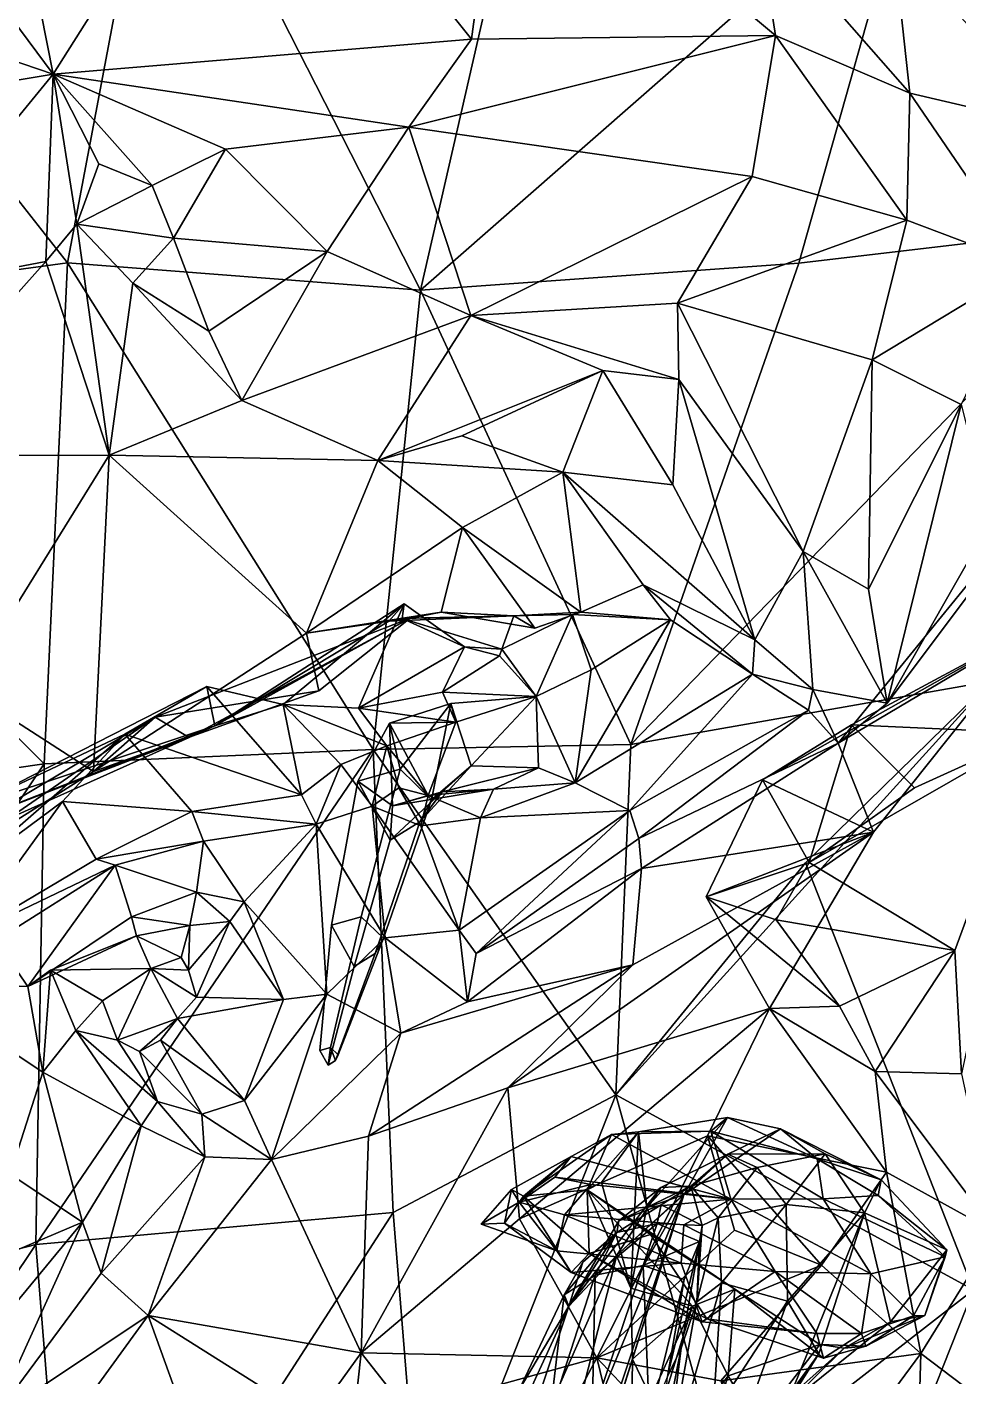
# Model space of a CAD drawing. Header units: metres. Extents: x -8 to 93, y -165 to 99.
# Drawn here: x 31.1 to 72.2, y -49.3 to 10.2 of the extents above; entities that cross this region are included whole.
import ezdxf

# ---------------------------------------------------------------- set-up
doc = ezdxf.new("R2010")
doc.units = ezdxf.units.M

msp = doc.modelspace()

# ---------------------------------------------------------------- linework, layer by layer
at = {"layer": 'jaw_half'}
for points in [[(62.012, -37.917, 261.7), (58.465, -41.883, 256.514), (58.097, -38.547, 262.556)], [(62.012, -37.917, 261.7), (58.097, -38.547, 262.556), (61.284, -38.522, 271.074)], [(62.012, -37.917, 261.7), (60.097, -41.325, 250.628), (58.465, -41.883, 256.514)], [(64.354, -38.413, 261.539), (60.097, -41.325, 250.628), (62.012, -37.917, 261.7)], [(65.978, -39.733, 271.444), (62.012, -37.917, 261.7), (61.284, -38.522, 271.074)], [(65.978, -39.733, 271.444), (64.354, -38.413, 261.539), (62.012, -37.917, 261.7)], [(56.899, -38.665, 267.215), (53.023, -41.39, 269.516), (55.121, -39.628, 271.021)], [(55.831, -41.108, 264.849), (53.023, -41.39, 269.516), (56.899, -38.665, 267.215)], [(62.161, -41.511, 274.905), (56.899, -38.665, 267.215), (55.121, -39.628, 271.021)], [(58.097, -38.547, 262.556), (55.831, -41.108, 264.849), (56.899, -38.665, 267.215)], [(58.097, -38.547, 262.556), (56.466, -40.783, 262.694), (55.831, -41.108, 264.849)], [(57.757, -45.445, 255.318), (56.466, -40.783, 262.694), (58.097, -38.547, 262.556)], [(61.284, -38.522, 271.074), (58.097, -38.547, 262.556), (56.899, -38.665, 267.215)], [(62.161, -41.511, 274.905), (61.284, -38.522, 271.074), (56.899, -38.665, 267.215)], [(57.757, -45.445, 255.318), (58.097, -38.547, 262.556), (58.465, -41.883, 256.514)], [(64.354, -38.413, 261.539), (62.034, -39.539, 250.189), (60.097, -41.325, 250.628)], [(66.238, -41.507, 274.395), (65.978, -39.733, 271.444), (61.284, -38.522, 271.074)], [(66.238, -41.507, 274.395), (61.284, -38.522, 271.074), (62.161, -41.511, 274.905)], [(66.332, -39.515, 261.699), (62.034, -39.539, 250.189), (64.354, -38.413, 261.539)], [(68.795, -40.67, 271.612), (66.332, -39.515, 261.699), (64.354, -38.413, 261.539)], [(68.795, -40.67, 271.612), (64.354, -38.413, 261.539), (65.978, -39.733, 271.444)], [(55.121, -39.628, 271.021), (52.495, -41.096, 272.736), (52.832, -41.647, 274.208)], [(55.121, -39.628, 271.021), (53.023, -41.39, 269.516), (52.495, -41.096, 272.736)], [(55.121, -39.628, 271.021), (52.832, -41.647, 274.208), (54.403, -40.547, 273.367)], [(62.161, -41.511, 274.905), (55.121, -39.628, 271.021), (54.403, -40.547, 273.367)], [(59.077, -41.005, 234.68), (57.14, -43.986, 235.052), (62.034, -39.539, 250.189)], [(62.034, -39.539, 250.189), (57.14, -43.986, 235.052), (60.097, -41.325, 250.628)], [(62.034, -39.539, 250.189), (60.401, -40.948, 234.715), (59.077, -41.005, 234.68)], [(63.328, -40.122, 250.035), (60.401, -40.948, 234.715), (62.034, -39.539, 250.189)], [(66.332, -39.515, 261.699), (63.328, -40.122, 250.035), (62.034, -39.539, 250.189)], [(64.605, -41.755, 249.933), (63.328, -40.122, 250.035), (66.332, -39.515, 261.699)], [(64.605, -41.755, 249.933), (66.332, -39.515, 261.699), (68.064, -42.117, 260.686)], [(68.795, -40.67, 271.612), (65.978, -39.733, 271.444), (68.669, -41.355, 273.243)], [(68.669, -41.355, 273.243), (65.978, -39.733, 271.444), (66.238, -41.507, 274.395)], [(68.064, -42.117, 260.686), (66.332, -39.515, 261.699), (68.795, -40.67, 271.612)], [(61.604, -42.346, 234.136), (60.401, -40.948, 234.715), (63.328, -40.122, 250.035)], [(61.604, -42.346, 234.136), (63.328, -40.122, 250.035), (64.605, -41.755, 249.933)], [(55.986, -40.875, 274.282), (54.403, -40.547, 273.367), (52.832, -41.647, 274.208)], [(55.986, -40.875, 274.282), (52.832, -41.647, 274.208), (54.824, -42.212, 275.165)], [(62.161, -41.511, 274.905), (54.403, -40.547, 273.367), (55.986, -40.875, 274.282)], [(55.986, -40.875, 274.282), (54.824, -42.212, 275.165), (62.161, -41.511, 274.905)], [(57.225, -42.473, 218.802), (55.016, -46.232, 219.905), (59.077, -41.005, 234.68)], [(55.016, -46.232, 219.905), (57.14, -43.986, 235.052), (59.077, -41.005, 234.68)], [(57.757, -45.445, 255.318), (55.831, -41.108, 264.849), (56.466, -40.783, 262.694)], [(60.401, -40.948, 234.715), (59.085, -41.763, 218.219), (57.225, -42.473, 218.802)], [(60.401, -40.948, 234.715), (57.225, -42.473, 218.802), (59.077, -41.005, 234.68)], [(60.903, -42.677, 217.791), (59.085, -41.763, 218.219), (60.401, -40.948, 234.715)], [(60.903, -42.677, 217.791), (60.401, -40.948, 234.715), (61.604, -42.346, 234.136)], [(68.064, -42.117, 260.686), (68.795, -40.67, 271.612), (71.693, -43.747, 272.221)], [(71.693, -43.747, 272.221), (68.795, -40.67, 271.612), (68.669, -41.355, 273.243)], [(52.832, -41.647, 274.208), (52.495, -41.096, 272.736), (51.145, -42.622, 273.937)], [(52.174, -42.577, 271.617), (51.145, -42.622, 273.937), (52.495, -41.096, 272.736)], [(52.832, -41.647, 274.208), (51.145, -42.622, 273.937), (54.492, -43.793, 275.519)], [(53.023, -41.39, 269.516), (52.174, -42.577, 271.617), (52.495, -41.096, 272.736)], [(55.119, -44.749, 273.537), (52.174, -42.577, 271.617), (53.023, -41.39, 269.516)], [(52.832, -41.647, 274.208), (54.492, -43.793, 275.519), (54.824, -42.212, 275.165)], [(55.912, -43.919, 271.628), (53.023, -41.39, 269.516), (55.831, -41.108, 264.849)], [(55.912, -43.919, 271.628), (55.119, -44.749, 273.537), (53.023, -41.39, 269.516)], [(54.193, -55.643, 234.693), (60.097, -41.325, 250.628), (57.14, -43.986, 235.052)], [(54.193, -55.643, 234.693), (56.88, -51.013, 243.886), (60.097, -41.325, 250.628)], [(62.161, -41.511, 274.905), (54.824, -42.212, 275.165), (60.091, -42.651, 275.917)], [(58.628, -43.073, 267.862), (55.912, -43.919, 271.628), (55.831, -41.108, 264.849)], [(62.349, -45.493, 267.843), (58.628, -43.073, 267.862), (55.831, -41.108, 264.849)], [(62.349, -45.493, 267.843), (55.831, -41.108, 264.849), (60.473, -46.238, 259.005)], [(60.473, -46.238, 259.005), (55.831, -41.108, 264.849), (57.757, -45.445, 255.318)], [(56.88, -51.013, 243.886), (55.939, -54.565, 245.148), (60.097, -41.325, 250.628)], [(55.939, -54.565, 245.148), (57.828, -48.575, 249.839), (60.097, -41.325, 250.628)], [(57.828, -48.575, 249.839), (57.757, -45.445, 255.318), (60.097, -41.325, 250.628)], [(60.097, -41.325, 250.628), (57.757, -45.445, 255.318), (58.465, -41.883, 256.514)], [(62.161, -41.511, 274.905), (60.091, -42.651, 275.917), (64.125, -44.705, 276.297)], [(66.238, -41.507, 274.395), (62.161, -41.511, 274.905), (68.336, -44.806, 275.375)], [(62.161, -41.511, 274.905), (64.125, -44.705, 276.297), (68.336, -44.806, 275.375)], [(71.62, -44.065, 274.773), (68.669, -41.355, 273.243), (66.238, -41.507, 274.395)], [(66.238, -41.507, 274.395), (68.336, -44.806, 275.375), (71.62, -44.065, 274.773)], [(71.693, -43.747, 272.221), (68.669, -41.355, 273.243), (71.62, -44.065, 274.773)], [(54.824, -42.212, 275.165), (54.492, -43.793, 275.519), (59.976, -44.341, 276.594)], [(54.824, -42.212, 275.165), (59.976, -44.341, 276.594), (60.091, -42.651, 275.917)], [(59.085, -41.763, 218.219), (58.921, -42.591, 212.854), (57.134, -42.988, 213.645)], [(59.085, -41.763, 218.219), (57.134, -42.988, 213.645), (57.225, -42.473, 218.802)], [(60.903, -42.677, 217.791), (58.921, -42.591, 212.854), (59.085, -41.763, 218.219)], [(61.757, -45.201, 232.651), (61.604, -42.346, 234.136), (64.605, -41.755, 249.933)], [(61.757, -45.201, 232.651), (64.605, -41.755, 249.933), (64.659, -46.012, 248.289)], [(64.601, -50.614, 258.414), (68.064, -42.117, 260.686), (69.207, -46.924, 266.174)], [(66.056, -48.342, 255.449), (68.064, -42.117, 260.686), (64.601, -50.614, 258.414)], [(64.659, -46.012, 248.289), (64.605, -41.755, 249.933), (68.064, -42.117, 260.686)], [(64.659, -46.012, 248.289), (68.064, -42.117, 260.686), (66.056, -48.342, 255.449)], [(68.064, -42.117, 260.686), (71.693, -43.747, 272.221), (69.207, -46.924, 266.174)], [(54.492, -43.793, 275.519), (51.145, -42.622, 273.937), (52.174, -42.577, 271.617)], [(55.119, -44.749, 273.537), (54.492, -43.793, 275.519), (52.174, -42.577, 271.617)], [(57.134, -42.988, 213.645), (55.016, -46.232, 219.905), (57.225, -42.473, 218.802)], [(58.921, -42.591, 212.854), (58.297, -44.44, 207.759), (56.184, -44.874, 208.735)], [(58.921, -42.591, 212.854), (56.184, -44.874, 208.735), (57.134, -42.988, 213.645)], [(60.777, -43.39, 212.433), (58.297, -44.44, 207.759), (58.921, -42.591, 212.854)], [(60.903, -42.677, 217.791), (60.777, -43.39, 212.433), (58.921, -42.591, 212.854)], [(60.091, -42.651, 275.917), (59.976, -44.341, 276.594), (64.125, -44.705, 276.297)], [(60.664, -46.046, 216.563), (60.903, -42.677, 217.791), (61.604, -42.346, 234.136)], [(60.664, -46.046, 216.563), (61.604, -42.346, 234.136), (61.757, -45.201, 232.651)], [(60.777, -43.39, 212.433), (60.903, -42.677, 217.791), (60.664, -46.046, 216.563)], [(57.134, -42.988, 213.645), (54.812, -45.734, 210.974), (55.642, -44.298, 214.5)], [(57.134, -42.988, 213.645), (56.184, -44.874, 208.735), (54.812, -45.734, 210.974)], [(57.134, -42.988, 213.645), (55.642, -44.298, 214.5), (55.016, -46.232, 219.905)], [(61.112, -46.799, 272.356), (55.912, -43.919, 271.628), (58.628, -43.073, 267.862)], [(60.777, -43.39, 212.433), (60.108, -45.06, 207.929), (58.297, -44.44, 207.759)], [(62.349, -45.493, 267.843), (61.112, -46.799, 272.356), (58.628, -43.073, 267.862)], [(59.364, -49.332, 207.702), (60.777, -43.39, 212.433), (59.968, -48.096, 211.699)], [(59.364, -49.332, 207.702), (60.108, -45.06, 207.929), (60.777, -43.39, 212.433)], [(59.968, -48.096, 211.699), (60.777, -43.39, 212.433), (60.664, -46.046, 216.563)], [(55.016, -46.232, 219.905), (51.56, -56.611, 226.241), (57.14, -43.986, 235.052)], [(51.56, -56.611, 226.241), (54.193, -55.643, 234.693), (57.14, -43.986, 235.052)], [(59.976, -44.341, 276.594), (54.492, -43.793, 275.519), (55.119, -44.749, 273.537)], [(60.894, -46.925, 274.408), (55.119, -44.749, 273.537), (55.912, -43.919, 271.628)], [(61.112, -46.799, 272.356), (60.894, -46.925, 274.408), (55.912, -43.919, 271.628)], [(69.207, -46.924, 266.174), (71.693, -43.747, 272.221), (70.733, -46.655, 271.611)], [(70.733, -46.655, 271.611), (71.693, -43.747, 272.221), (71.62, -44.065, 274.773)], [(54.812, -45.734, 210.974), (55.016, -46.232, 219.905), (55.642, -44.298, 214.5)], [(60.894, -46.925, 274.408), (59.976, -44.341, 276.594), (55.119, -44.749, 273.537)], [(58.297, -44.44, 207.759), (56.04, -51.073, 199.529), (56.184, -44.874, 208.735)], [(58.574, -51.242, 199.657), (56.04, -51.073, 199.529), (58.297, -44.44, 207.759)], [(60.108, -45.06, 207.929), (58.574, -51.242, 199.657), (58.297, -44.44, 207.759)], [(59.976, -44.341, 276.594), (60.894, -46.925, 274.408), (64.125, -44.705, 276.297)], [(71.62, -44.065, 274.773), (68.336, -44.806, 275.375), (70.22, -46.669, 273.259)], [(70.733, -46.655, 271.611), (71.62, -44.065, 274.773), (70.22, -46.669, 273.259)], [(54.177, -51.054, 201.826), (54.812, -45.734, 210.974), (56.184, -44.874, 208.735)], [(56.184, -44.874, 208.735), (56.04, -51.073, 199.529), (54.177, -51.054, 201.826)], [(58.574, -51.242, 199.657), (60.108, -45.06, 207.929), (59.364, -49.332, 207.702)], [(59.217, -54.031, 215.628), (60.664, -46.046, 216.563), (61.757, -45.201, 232.651)], [(59.217, -54.031, 215.628), (61.757, -45.201, 232.651), (61.365, -51.066, 233.354)], [(64.125, -44.705, 276.297), (60.894, -46.925, 274.408), (65.967, -47.448, 273.792)], [(61.757, -45.201, 232.651), (64.659, -46.012, 248.289), (61.365, -51.066, 233.354)], [(64.125, -44.705, 276.297), (67.928, -47.443, 273.149), (68.336, -44.806, 275.375)], [(64.125, -44.705, 276.297), (65.967, -47.448, 273.792), (67.928, -47.443, 273.149)], [(68.336, -44.806, 275.375), (67.928, -47.443, 273.149), (70.22, -46.669, 273.259)], [(54.812, -45.734, 210.974), (52.829, -49.931, 211.183), (55.016, -46.232, 219.905)], [(54.177, -51.054, 201.826), (52.829, -49.931, 211.183), (54.812, -45.734, 210.974)], [(57.828, -48.575, 249.839), (60.473, -46.238, 259.005), (57.757, -45.445, 255.318)], [(60.473, -46.238, 259.005), (62.054, -49.302, 259.177), (62.349, -45.493, 267.843)], [(66.26, -48.533, 271.969), (61.112, -46.799, 272.356), (62.349, -45.493, 267.843)], [(66.093, -47.923, 268.088), (62.349, -45.493, 267.843), (62.054, -49.302, 259.177)], [(66.26, -48.533, 271.969), (62.349, -45.493, 267.843), (66.093, -47.923, 268.088)], [(52.829, -49.931, 211.183), (50.189, -56.707, 220.199), (55.016, -46.232, 219.905)], [(55.016, -46.232, 219.905), (50.189, -56.707, 220.199), (51.56, -56.611, 226.241)], [(57.742, -55.051, 248.588), (62.054, -49.302, 259.177), (60.473, -46.238, 259.005)], [(57.742, -55.051, 248.588), (60.473, -46.238, 259.005), (58.641, -50.246, 251.902)], [(57.828, -48.575, 249.839), (58.641, -50.246, 251.902), (60.473, -46.238, 259.005)], [(59.968, -48.096, 211.699), (60.664, -46.046, 216.563), (59.217, -54.031, 215.628)], [(61.365, -51.066, 233.354), (64.659, -46.012, 248.289), (61.628, -54.45, 244.196)], [(61.628, -54.45, 244.196), (64.659, -46.012, 248.289), (66.056, -48.342, 255.449)], [(65.967, -47.448, 273.792), (60.894, -46.925, 274.408), (61.112, -46.799, 272.356)], [(66.26, -48.533, 271.969), (65.967, -47.448, 273.792), (61.112, -46.799, 272.356)], [(69.207, -46.924, 266.174), (67.17, -48.096, 266.998), (64.601, -50.614, 258.414)], [(70.733, -46.655, 271.611), (67.17, -48.096, 266.998), (69.207, -46.924, 266.174)], [(70.733, -46.655, 271.611), (68.129, -48.004, 271.761), (67.17, -48.096, 266.998)], [(70.22, -46.669, 273.259), (67.928, -47.443, 273.149), (68.129, -48.004, 271.761)], [(70.733, -46.655, 271.611), (70.22, -46.669, 273.259), (68.129, -48.004, 271.761)], [(67.928, -47.443, 273.149), (65.967, -47.448, 273.792), (66.26, -48.533, 271.969)], [(68.129, -48.004, 271.761), (67.928, -47.443, 273.149), (66.26, -48.533, 271.969)], [(59.968, -48.096, 211.699), (59.217, -54.031, 215.628), (59.126, -52.381, 212.126)], [(59.364, -49.332, 207.702), (59.968, -48.096, 211.699), (59.126, -52.381, 212.126)], [(63.333, -51.51, 259.174), (66.093, -47.923, 268.088), (62.054, -49.302, 259.177)], [(67.17, -48.096, 266.998), (66.093, -47.923, 268.088), (63.333, -51.51, 259.174)], [(67.17, -48.096, 266.998), (63.333, -51.51, 259.174), (64.601, -50.614, 258.414)], [(68.129, -48.004, 271.761), (66.093, -47.923, 268.088), (67.17, -48.096, 266.998)], [(68.129, -48.004, 271.761), (66.26, -48.533, 271.969), (66.093, -47.923, 268.088)], [(55.939, -54.565, 245.148), (57.742, -55.051, 248.588), (57.828, -48.575, 249.839)], [(57.742, -55.051, 248.588), (58.641, -50.246, 251.902), (57.828, -48.575, 249.839)], [(60.105, -57.223, 250.925), (66.056, -48.342, 255.449), (64.601, -50.614, 258.414)], [(60.806, -56.466, 249.4), (66.056, -48.342, 255.449), (60.105, -57.223, 250.925)], [(61.628, -54.45, 244.196), (66.056, -48.342, 255.449), (60.806, -56.466, 249.4)], [(57.742, -55.051, 248.588), (59.456, -56.882, 251.221), (62.054, -49.302, 259.177)], [(59.456, -56.882, 251.221), (63.333, -51.51, 259.174), (62.054, -49.302, 259.177)]]:
    msp.add_3dface(points, dxfattribs=at)
at = {"layer": 'skull_half'}
for points in [[(27.605, 31.598, 243.505), (32.267, 8.103, 250.325), (23.176, 20.342, 244.841)], [(27.605, 31.598, 243.505), (40.96, 21.846, 243.767), (32.267, 8.103, 250.325)], [(13.957, 23.883, 402.693), (12.484, -3.002, 411.061), (32.892, -0.225, 405.591)], [(13.957, 23.883, 402.693), (32.892, -0.225, 405.591), (36.945, 21.2, 398.764)], [(40.96, 21.846, 243.767), (50.727, 9.647, 248.092), (32.267, 8.103, 250.325)], [(40.96, 21.846, 243.767), (52.093, 19.86, 247.319), (50.727, 9.647, 248.092)], [(36.945, 21.2, 398.764), (32.892, -0.225, 405.591), (48.475, -1.42, 399.699)], [(36.945, 21.2, 398.764), (48.475, -1.42, 399.699), (52.584, 16.544, 394.235)], [(23.176, 20.342, 244.841), (32.267, 8.103, 250.325), (18.218, 12.898, 240.301)], [(52.093, 19.86, 247.319), (64.134, 9.802, 251.75), (50.727, 9.647, 248.092)], [(52.093, 19.86, 247.319), (63.349, 14.921, 253.256), (64.134, 9.802, 251.75)], [(82.522, 18.705, 369.746), (70.208, 17.63, 382.79), (80.03, 1.524, 377.864)], [(70.208, 17.63, 382.79), (52.584, 16.544, 394.235), (48.475, -1.42, 399.699)], [(70.208, 17.63, 382.79), (48.475, -1.42, 399.699), (65.169, -0.236, 390.231)], [(70.208, 17.63, 382.79), (65.169, -0.236, 390.231), (80.03, 1.524, 377.864)], [(63.349, 14.921, 253.256), (70.061, 7.259, 249.708), (64.134, 9.802, 251.75)], [(63.349, 14.921, 253.256), (69.341, 13.9, 253.668), (70.061, 7.259, 249.708)], [(69.341, 13.9, 253.668), (76.8, 5.685, 251.127), (70.061, 7.259, 249.708)], [(69.341, 13.9, 253.668), (77.644, 11.588, 255.656), (76.8, 5.685, 251.127)], [(18.218, 12.898, 240.301), (32.267, 8.103, 250.325), (22.608, 6.503, 243.845)], [(50.727, 9.647, 248.092), (47.956, 5.761, 248.35), (32.267, 8.103, 250.325)], [(64.134, 9.802, 251.75), (63.108, 3.593, 250.155), (47.956, 5.761, 248.35)], [(64.134, 9.802, 251.75), (47.956, 5.761, 248.35), (50.727, 9.647, 248.092)], [(64.134, 9.802, 251.75), (69.937, 1.659, 246.357), (63.108, 3.593, 250.155)], [(64.134, 9.802, 251.75), (70.061, 7.259, 249.708), (69.937, 1.659, 246.357)], [(32.267, 8.103, 250.325), (24.298, -1.622, 245.483), (22.608, 6.503, 243.845)], [(24.298, -1.622, 245.483), (32.267, 8.103, 250.325), (31.946, -0.164, 252.778)], [(32.267, 8.103, 250.325), (33.313, 1.485, 256.473), (31.946, -0.164, 252.778)], [(39.872, 4.791, 251.261), (36.636, 3.199, 253.891), (32.267, 8.103, 250.325)], [(36.636, 3.199, 253.891), (34.282, 4.153, 254.092), (32.267, 8.103, 250.325)], [(32.267, 8.103, 250.325), (34.282, 4.153, 254.092), (33.313, 1.485, 256.473)], [(32.267, 8.103, 250.325), (47.956, 5.761, 248.35), (39.872, 4.791, 251.261)], [(70.061, 7.259, 249.708), (75.267, -0.351, 246.82), (69.937, 1.659, 246.357)], [(70.061, 7.259, 249.708), (76.8, 5.685, 251.127), (75.267, -0.351, 246.82)], [(47.956, 5.761, 248.35), (44.356, 0.279, 250.175), (39.872, 4.791, 251.261)], [(47.956, 5.761, 248.35), (50.698, -2.537, 250.71), (44.356, 0.279, 250.175)], [(47.956, 5.761, 248.35), (63.108, 3.593, 250.155), (50.698, -2.537, 250.71)], [(39.872, 4.791, 251.261), (37.578, 0.868, 254.143), (36.636, 3.199, 253.891)], [(39.872, 4.791, 251.261), (44.356, 0.279, 250.175), (37.578, 0.868, 254.143)], [(34.282, 4.153, 254.092), (36.636, 3.199, 253.891), (33.313, 1.485, 256.473)], [(63.108, 3.593, 250.155), (59.819, -1.997, 250.45), (50.698, -2.537, 250.71)], [(63.108, 3.593, 250.155), (69.937, 1.659, 246.357), (59.819, -1.997, 250.45)], [(36.636, 3.199, 253.891), (37.578, 0.868, 254.143), (33.313, 1.485, 256.473)], [(34.738, -8.704, 249.945), (31.946, -0.164, 252.778), (33.313, 1.485, 256.473)], [(33.313, 1.485, 256.473), (37.578, 0.868, 254.143), (35.773, -1.112, 256.123)], [(33.313, 1.485, 256.473), (35.773, -1.112, 256.123), (34.738, -8.704, 249.945)], [(80.03, 1.524, 377.864), (65.169, -0.236, 390.231), (57.752, -21.461, 396.589)], [(80.03, 1.524, 377.864), (57.752, -21.461, 396.589), (73.651, -18.675, 384.017)], [(69.937, 1.659, 246.357), (68.396, -4.494, 242.729), (59.819, -1.997, 250.45)], [(69.937, 1.659, 246.357), (75.267, -0.351, 246.82), (68.396, -4.494, 242.729)], [(39.137, -3.227, 252.879), (35.773, -1.112, 256.123), (37.578, 0.868, 254.143)], [(37.578, 0.868, 254.143), (44.356, 0.279, 250.175), (39.137, -3.227, 252.879)], [(44.356, 0.279, 250.175), (40.582, -6.29, 251.029), (39.137, -3.227, 252.879)], [(44.356, 0.279, 250.175), (50.698, -2.537, 250.71), (40.582, -6.29, 251.029)], [(32.892, -0.225, 405.591), (12.484, -3.002, 411.061), (31.863, -22.322, 408.896)], [(31.946, -0.164, 252.778), (24.292, -8.709, 243.819), (24.298, -1.622, 245.483)], [(31.946, -0.164, 252.778), (34.738, -8.704, 249.945), (24.292, -8.709, 243.819)], [(32.892, -0.225, 405.591), (31.863, -22.322, 408.896), (46.39, -21.686, 402.624)], [(32.892, -0.225, 405.591), (46.39, -21.686, 402.624), (48.475, -1.42, 399.699)], [(65.169, -0.236, 390.231), (48.475, -1.42, 399.699), (57.752, -21.461, 396.589)], [(75.267, -0.351, 246.82), (72.334, -6.47, 241.283), (68.396, -4.494, 242.729)], [(35.773, -1.112, 256.123), (40.582, -6.29, 251.029), (34.738, -8.704, 249.945)], [(35.773, -1.112, 256.123), (39.137, -3.227, 252.879), (40.582, -6.29, 251.029)], [(48.475, -1.42, 399.699), (46.39, -21.686, 402.624), (57.752, -21.461, 396.589)], [(59.819, -1.997, 250.45), (59.876, -5.364, 249.892), (50.698, -2.537, 250.71)], [(59.819, -1.997, 250.45), (68.396, -4.494, 242.729), (65.355, -12.944, 242.183)], [(65.355, -12.944, 242.183), (59.876, -5.364, 249.892), (59.819, -1.997, 250.45)], [(50.698, -2.537, 250.71), (46.59, -8.934, 251.238), (40.582, -6.29, 251.029)], [(50.698, -2.537, 250.71), (56.511, -4.973, 252.541), (46.59, -8.934, 251.238)], [(59.876, -5.364, 249.892), (56.511, -4.973, 252.541), (50.698, -2.537, 250.71)], [(12.484, -3.002, 411.061), (16.069, -24.59, 414.029), (31.863, -22.322, 408.896)], [(68.396, -4.494, 242.729), (68.237, -14.608, 241.879), (65.355, -12.944, 242.183)], [(68.396, -4.494, 242.729), (72.334, -6.47, 241.283), (68.237, -14.608, 241.879)], [(56.511, -4.973, 252.541), (50.299, -7.845, 252.423), (46.59, -8.934, 251.238)], [(56.511, -4.973, 252.541), (54.751, -9.446, 257.365), (50.299, -7.845, 252.423)], [(56.511, -4.973, 252.541), (59.601, -10.006, 253.771), (54.751, -9.446, 257.365)], [(56.511, -4.973, 252.541), (59.876, -5.364, 249.892), (59.601, -10.006, 253.771)], [(63.232, -16.845, 249.695), (59.601, -10.006, 253.771), (59.876, -5.364, 249.892)], [(65.355, -12.944, 242.183), (63.232, -16.845, 249.695), (59.876, -5.364, 249.892)], [(40.582, -6.29, 251.029), (46.59, -8.934, 251.238), (34.738, -8.704, 249.945)], [(72.334, -6.47, 241.283), (69.066, -19.641, 247.675), (68.237, -14.608, 241.879)], [(72.334, -6.47, 241.283), (73.631, -11.627, 248.007), (69.066, -19.641, 247.675)], [(54.751, -9.446, 257.365), (46.59, -8.934, 251.238), (50.299, -7.845, 252.423)], [(34.738, -8.704, 249.945), (28.355, -18.999, 259.555), (24.292, -8.709, 243.819)], [(34.738, -8.704, 249.945), (34.048, -22.654, 260.294), (28.355, -18.999, 259.555)], [(34.738, -8.704, 249.945), (43.445, -16.548, 250.007), (34.048, -22.654, 260.294)], [(34.738, -8.704, 249.945), (46.59, -8.934, 251.238), (43.445, -16.548, 250.007)], [(69.066, -19.641, 247.675), (77.384, -8.557, 253.431), (66.901, -21.399, 255.976)], [(77.384, -8.557, 253.431), (75.805, -16.119, 265.472), (66.901, -21.399, 255.976)], [(69.066, -19.641, 247.675), (73.631, -11.627, 248.007), (77.384, -8.557, 253.431)], [(46.59, -8.934, 251.238), (50.326, -11.891, 254.341), (43.445, -16.548, 250.007)], [(46.59, -8.934, 251.238), (54.751, -9.446, 257.365), (50.326, -11.891, 254.341)], [(54.751, -9.446, 257.365), (55.544, -15.633, 259.643), (50.326, -11.891, 254.341)], [(54.751, -9.446, 257.365), (58.295, -14.422, 258.578), (55.544, -15.633, 259.643)], [(63.232, -16.845, 249.695), (58.295, -14.422, 258.578), (54.751, -9.446, 257.365)], [(54.751, -9.446, 257.365), (59.601, -10.006, 253.771), (63.232, -16.845, 249.695)], [(50.326, -11.891, 254.341), (49.385, -15.63, 252.248), (43.445, -16.548, 250.007)], [(49.385, -15.63, 252.248), (50.326, -11.891, 254.341), (53.52, -16.335, 257.338)], [(50.326, -11.891, 254.341), (55.544, -15.633, 259.643), (53.52, -16.335, 257.338)], [(65.355, -12.944, 242.183), (65.784, -19.041, 247.776), (63.232, -16.845, 249.695)], [(65.355, -12.944, 242.183), (69.066, -19.641, 247.675), (65.784, -19.041, 247.776)], [(69.066, -19.641, 247.675), (65.355, -12.944, 242.183), (68.237, -14.608, 241.879)], [(58.295, -14.422, 258.578), (59.501, -15.971, 259.683), (55.544, -15.633, 259.643)], [(63.121, -18.354, 254.091), (59.501, -15.971, 259.683), (58.295, -14.422, 258.578)], [(63.232, -16.845, 249.695), (63.121, -18.354, 254.091), (58.295, -14.422, 258.578)], [(47.755, -15.261, 263.947), (39.391, -20.636, 264.34), (47.082, -16.024, 261.039)], [(47.755, -15.261, 263.947), (42.406, -19.695, 269.779), (39.391, -20.636, 264.34)], [(47.755, -15.261, 263.947), (45.742, -19.865, 269.629), (42.406, -19.695, 269.779)], [(47.755, -15.261, 263.947), (50.416, -17.16, 264.359), (45.742, -19.865, 269.629)], [(47.755, -15.261, 263.947), (47.082, -16.024, 261.039), (47.662, -15.899, 262.001)], [(50.416, -17.16, 264.359), (47.755, -15.261, 263.947), (47.662, -15.899, 262.001)], [(48.017, -15.896, 256.983), (38.266, -21.161, 263.515), (36.758, -20.259, 263.502)], [(48.017, -15.896, 256.983), (36.758, -20.259, 263.502), (43.985, -19.091, 252.45)], [(48.017, -15.896, 256.983), (39.391, -20.636, 264.34), (38.266, -21.161, 263.515)], [(48.017, -15.896, 256.983), (47.082, -16.024, 261.039), (39.391, -20.636, 264.34)], [(49.385, -15.63, 252.248), (48.017, -15.896, 256.983), (43.445, -16.548, 250.007)], [(43.445, -16.548, 250.007), (48.017, -15.896, 256.983), (43.985, -19.091, 252.45)], [(52.59, -15.787, 262.038), (47.662, -15.899, 262.001), (47.082, -16.024, 261.039)], [(52.59, -15.787, 262.038), (47.082, -16.024, 261.039), (48.017, -15.896, 256.983)], [(52.59, -15.787, 262.038), (52.058, -17.265, 263.836), (47.662, -15.899, 262.001)], [(52.058, -17.265, 263.836), (50.416, -17.16, 264.359), (47.662, -15.899, 262.001)], [(52.59, -15.787, 262.038), (48.017, -15.896, 256.983), (49.385, -15.63, 252.248)], [(53.52, -16.335, 257.338), (52.59, -15.787, 262.038), (49.385, -15.63, 252.248)], [(55.18, -15.725, 262.335), (52.058, -17.265, 263.836), (52.59, -15.787, 262.038)], [(55.18, -15.725, 262.335), (53.573, -19.353, 265.745), (52.058, -17.265, 263.836)], [(55.544, -15.633, 259.643), (55.18, -15.725, 262.335), (52.59, -15.787, 262.038)], [(55.544, -15.633, 259.643), (52.59, -15.787, 262.038), (53.52, -16.335, 257.338)], [(55.18, -15.725, 262.335), (56.007, -18.163, 264.037), (53.573, -19.353, 265.745)], [(59.501, -15.971, 259.683), (55.18, -15.725, 262.335), (55.544, -15.633, 259.643)], [(55.18, -15.725, 262.335), (59.501, -15.971, 259.683), (56.007, -18.163, 264.037)], [(63.121, -18.354, 254.091), (55.295, -23.16, 261.499), (59.501, -15.971, 259.683)], [(59.501, -15.971, 259.683), (55.295, -23.16, 261.499), (56.007, -18.163, 264.037)], [(43.985, -19.091, 252.45), (34.048, -22.654, 260.294), (43.445, -16.548, 250.007)], [(75.805, -16.119, 265.472), (67.494, -20.598, 272.505), (63.569, -23.022, 270.62)], [(75.805, -16.119, 265.472), (63.569, -23.022, 270.62), (68.465, -25.331, 261.469)], [(66.901, -21.399, 255.976), (75.805, -16.119, 265.472), (68.465, -25.331, 261.469)], [(75.805, -16.119, 265.472), (75.573, -20.959, 276.625), (67.494, -20.598, 272.505)], [(50.416, -17.16, 264.359), (49.448, -19.156, 269.208), (45.742, -19.865, 269.629)], [(51.957, -17.552, 268.078), (49.448, -19.156, 269.208), (50.416, -17.16, 264.359)], [(52.058, -17.265, 263.836), (51.957, -17.552, 268.078), (50.416, -17.16, 264.359)], [(65.784, -19.041, 247.776), (63.121, -18.354, 254.091), (63.232, -16.845, 249.695)], [(51.957, -17.552, 268.078), (53.573, -19.353, 265.745), (49.448, -19.156, 269.208)], [(52.058, -17.265, 263.836), (53.573, -19.353, 265.745), (51.957, -17.552, 268.078)], [(55.295, -23.16, 261.499), (53.573, -19.353, 265.745), (56.007, -18.163, 264.037)], [(63.121, -18.354, 254.091), (57.707, -24.372, 257.573), (55.295, -23.16, 261.499)], [(63.121, -18.354, 254.091), (65.589, -19.944, 253.938), (57.707, -24.372, 257.573)], [(65.784, -19.041, 247.776), (65.589, -19.944, 253.938), (63.121, -18.354, 254.091)], [(28.355, -18.999, 259.555), (34.048, -22.654, 260.294), (25.293, -28.186, 268.153)], [(39.391, -20.636, 264.34), (39.046, -18.901, 271.492), (28.63, -24.211, 271.553)], [(39.046, -18.901, 271.492), (35.423, -21.002, 272.969), (28.63, -24.211, 271.553)], [(39.046, -18.901, 271.492), (43.221, -23.689, 267.19), (35.423, -21.002, 272.969)], [(42.406, -19.695, 269.779), (39.046, -18.901, 271.492), (39.391, -20.636, 264.34)], [(39.046, -18.901, 271.492), (42.406, -19.695, 269.779), (43.221, -23.689, 267.19)], [(73.651, -18.675, 384.017), (57.752, -21.461, 396.589), (57.09, -36.911, 397.694)], [(73.651, -18.675, 384.017), (57.09, -36.911, 397.694), (65.46, -26.681, 391.188)], [(73.651, -18.675, 384.017), (65.46, -26.681, 391.188), (72.867, -45.523, 383.578)], [(66.901, -21.399, 255.976), (65.589, -19.944, 253.938), (65.784, -19.041, 247.776)], [(69.066, -19.641, 247.675), (66.901, -21.399, 255.976), (65.784, -19.041, 247.776)], [(43.985, -19.091, 252.45), (36.758, -20.259, 263.502), (34.048, -22.654, 260.294)], [(49.448, -19.156, 269.208), (50.028, -20.481, 268.249), (45.742, -19.865, 269.629)], [(49.448, -19.156, 269.208), (53.573, -19.353, 265.745), (50.028, -20.481, 268.249)], [(53.573, -19.353, 265.745), (49.804, -19.65, 261.023), (50.028, -20.481, 268.249)], [(50.709, -22.402, 260.367), (49.804, -19.65, 261.023), (53.573, -19.353, 265.745)], [(50.709, -22.402, 260.367), (53.573, -19.353, 265.745), (53.686, -22.49, 263.571)], [(55.295, -23.16, 261.499), (53.686, -22.49, 263.571), (53.573, -19.353, 265.745)], [(42.406, -19.695, 269.779), (44.952, -22.348, 268.484), (43.221, -23.689, 267.19)], [(42.406, -19.695, 269.779), (45.742, -19.865, 269.629), (46.989, -21.523, 269.386)], [(42.406, -19.695, 269.779), (46.989, -21.523, 269.386), (44.952, -22.348, 268.484)], [(45.742, -19.865, 269.629), (50.028, -20.481, 268.249), (46.989, -21.523, 269.386)], [(50.028, -20.481, 268.249), (49.804, -19.65, 261.023), (47.1, -20.515, 263.049)], [(49.804, -19.65, 261.023), (47.571, -22.554, 254.373), (47.1, -20.515, 263.049)], [(47.571, -22.554, 254.373), (49.804, -19.65, 261.023), (48.963, -23.897, 255.17)], [(48.963, -23.897, 255.17), (49.804, -19.65, 261.023), (50.709, -22.402, 260.367)], [(65.589, -19.944, 253.938), (58.1, -25.607, 255.606), (57.707, -24.372, 257.573)], [(65.589, -19.944, 253.938), (66.901, -21.399, 255.976), (58.1, -25.607, 255.606)], [(36.758, -20.259, 263.502), (25.293, -28.186, 268.153), (34.048, -22.654, 260.294)], [(36.758, -20.259, 263.502), (26.037, -26.642, 270.708), (25.293, -28.186, 268.153)], [(36.758, -20.259, 263.502), (38.266, -21.161, 263.515), (26.037, -26.642, 270.708)], [(39.391, -20.636, 264.34), (27.621, -25.251, 271.204), (38.266, -21.161, 263.515)], [(39.391, -20.636, 264.34), (28.63, -24.211, 271.553), (27.621, -25.251, 271.204)], [(47.571, -22.554, 254.373), (45.701, -23.086, 255.875), (47.1, -20.515, 263.049)], [(45.701, -23.086, 255.875), (47.243, -24.175, 260.904), (47.1, -20.515, 263.049)], [(50.028, -20.481, 268.249), (48.805, -23.716, 264.026), (46.989, -21.523, 269.386)], [(47.1, -20.515, 263.049), (48.805, -23.716, 264.026), (50.028, -20.481, 268.249)], [(47.243, -24.175, 260.904), (48.805, -23.716, 264.026), (47.1, -20.515, 263.049)], [(63.569, -23.022, 270.62), (67.494, -20.598, 272.505), (65.619, -26.666, 277.505)], [(67.494, -20.598, 272.505), (70.272, -23.37, 275.366), (65.619, -26.666, 277.505)], [(67.494, -20.598, 272.505), (75.573, -20.959, 276.625), (70.272, -23.37, 275.366)], [(38.266, -21.161, 263.515), (27.621, -25.251, 271.204), (26.037, -26.642, 270.708)], [(35.423, -21.002, 272.969), (32.669, -23.979, 274.087), (28.266, -27.24, 274.355)], [(35.423, -21.002, 272.969), (28.266, -27.24, 274.355), (28.63, -24.211, 271.553)], [(35.423, -21.002, 272.969), (38.382, -24.416, 270.666), (32.669, -23.979, 274.087)], [(35.423, -21.002, 272.969), (43.221, -23.689, 267.19), (38.382, -24.416, 270.666)], [(66.901, -21.399, 255.976), (58.229, -26.937, 256.704), (58.1, -25.607, 255.606)], [(68.465, -25.331, 261.469), (58.229, -26.937, 256.704), (66.901, -21.399, 255.976)], [(75.573, -20.959, 276.625), (72.047, -30.556, 277.346), (65.619, -26.666, 277.505)], [(75.573, -20.959, 276.625), (65.619, -26.666, 277.505), (70.272, -23.37, 275.366)], [(75.573, -20.959, 276.625), (72.349, -35.984, 277.121), (72.047, -30.556, 277.346)], [(46.39, -21.686, 402.624), (31.863, -22.322, 408.896), (31.501, -43.517, 409.892)], [(46.39, -21.686, 402.624), (31.501, -43.517, 409.892), (47.261, -42.1, 403.34)], [(46.989, -21.523, 269.386), (46.337, -24.187, 264.628), (44.952, -22.348, 268.484)], [(47.519, -23.377, 265.161), (46.337, -24.187, 264.628), (46.989, -21.523, 269.386)], [(57.752, -21.461, 396.589), (46.39, -21.686, 402.624), (57.09, -36.911, 397.694)], [(46.39, -21.686, 402.624), (47.261, -42.1, 403.34), (57.09, -36.911, 397.694)], [(48.805, -23.716, 264.026), (47.519, -23.377, 265.161), (46.989, -21.523, 269.386)], [(31.863, -22.322, 408.896), (14.871, -47.815, 414.204), (31.501, -43.517, 409.892)], [(31.863, -22.322, 408.896), (16.069, -24.59, 414.029), (14.871, -47.815, 414.204)], [(44.952, -22.348, 268.484), (43.875, -24.972, 265.931), (43.221, -23.689, 267.19)], [(46.337, -24.187, 264.628), (43.875, -24.972, 265.931), (44.952, -22.348, 268.484)], [(50.709, -22.402, 260.367), (49.423, -23.557, 260.402), (48.442, -24.873, 255.675)], [(48.963, -23.897, 255.17), (50.709, -22.402, 260.367), (48.442, -24.873, 255.675)], [(53.686, -22.49, 263.571), (49.423, -23.557, 260.402), (50.709, -22.402, 260.367)], [(53.686, -22.49, 263.571), (51.692, -23.439, 263.321), (49.423, -23.557, 260.402)], [(55.295, -23.16, 261.499), (51.692, -23.439, 263.321), (53.686, -22.49, 263.571)], [(45.701, -23.086, 255.875), (47.132, -25.689, 256.215), (47.243, -24.175, 260.904)], [(57.707, -24.372, 257.573), (51.127, -24.704, 261.471), (55.295, -23.16, 261.499)], [(55.295, -23.16, 261.499), (51.127, -24.704, 261.471), (51.692, -23.439, 263.321)], [(68.465, -25.331, 261.469), (63.569, -23.022, 270.62), (61.071, -28.188, 272.81)], [(63.569, -23.022, 270.62), (65.619, -26.666, 277.505), (61.071, -28.188, 272.81)], [(43.221, -23.689, 267.19), (43.875, -24.972, 265.931), (38.382, -24.416, 270.666)], [(48.487, -25.057, 262.064), (46.337, -24.187, 264.628), (47.519, -23.377, 265.161)], [(49.423, -23.557, 260.402), (47.243, -24.175, 260.904), (47.132, -25.689, 256.215)], [(49.423, -23.557, 260.402), (47.132, -25.689, 256.215), (48.442, -24.873, 255.675)], [(51.692, -23.439, 263.321), (48.805, -23.716, 264.026), (47.243, -24.175, 260.904)], [(51.692, -23.439, 263.321), (47.243, -24.175, 260.904), (49.423, -23.557, 260.402)], [(48.805, -23.716, 264.026), (48.487, -25.057, 262.064), (47.519, -23.377, 265.161)], [(51.127, -24.704, 261.471), (48.487, -25.057, 262.064), (48.805, -23.716, 264.026)], [(51.692, -23.439, 263.321), (51.127, -24.704, 261.471), (48.805, -23.716, 264.026)], [(32.669, -23.979, 274.087), (28.315, -29.994, 269.248), (28.266, -27.24, 274.355)], [(34.159, -26.514, 270.465), (28.315, -29.994, 269.248), (32.669, -23.979, 274.087)], [(38.382, -24.416, 270.666), (34.159, -26.514, 270.465), (32.669, -23.979, 274.087)], [(46.909, -29.995, 257.259), (43.875, -24.972, 265.931), (46.337, -24.187, 264.628)], [(50.172, -29.651, 255.778), (46.337, -24.187, 264.628), (48.487, -25.057, 262.064)], [(50.172, -29.651, 255.778), (46.909, -29.995, 257.259), (46.337, -24.187, 264.628)], [(57.707, -24.372, 257.573), (50.931, -30.685, 254.415), (50.172, -29.651, 255.778)], [(57.707, -24.372, 257.573), (50.172, -29.651, 255.778), (51.127, -24.704, 261.471)], [(58.1, -25.607, 255.606), (50.931, -30.685, 254.415), (57.707, -24.372, 257.573)], [(38.382, -24.416, 270.666), (38.904, -25.731, 269.817), (34.159, -26.514, 270.465)], [(38.382, -24.416, 270.666), (43.875, -24.972, 265.931), (38.904, -25.731, 269.817)], [(43.875, -24.972, 265.931), (40.688, -28.406, 269.906), (38.904, -25.731, 269.817)], [(44.333, -32.472, 262.905), (40.688, -28.406, 269.906), (43.875, -24.972, 265.931)], [(46.909, -29.995, 257.259), (44.333, -32.472, 262.905), (43.875, -24.972, 265.931)], [(51.127, -24.704, 261.471), (50.172, -29.651, 255.778), (48.487, -25.057, 262.064)], [(68.465, -25.331, 261.469), (63.867, -33.104, 268.061), (52.324, -36.613, 276.055)], [(68.465, -25.331, 261.469), (52.324, -36.613, 276.055), (57.841, -31.186, 265.481)], [(68.465, -25.331, 261.469), (57.841, -31.186, 265.481), (58.229, -26.937, 256.704)], [(68.465, -25.331, 261.469), (61.071, -28.188, 272.81), (63.867, -33.104, 268.061)], [(38.904, -25.731, 269.817), (35.007, -26.778, 269.279), (34.159, -26.514, 270.465)], [(38.904, -25.731, 269.817), (38.584, -27.978, 269.936), (35.007, -26.778, 269.279)], [(38.904, -25.731, 269.817), (40.688, -28.406, 269.906), (38.584, -27.978, 269.936)], [(58.1, -25.607, 255.606), (58.229, -26.937, 256.704), (50.931, -30.685, 254.415)], [(35.007, -26.778, 269.279), (28.315, -29.994, 269.248), (34.159, -26.514, 270.465)], [(65.46, -26.681, 391.188), (57.09, -36.911, 397.694), (72.867, -45.523, 383.578)], [(61.071, -28.188, 272.81), (65.619, -26.666, 277.505), (64.16, -29.199, 277.099)], [(65.619, -26.666, 277.505), (72.047, -30.556, 277.346), (64.16, -29.199, 277.099)], [(35.007, -26.778, 269.279), (29.734, -30.108, 268.402), (28.315, -29.994, 269.248)], [(35.007, -26.778, 269.279), (31.147, -32.136, 268.446), (29.734, -30.108, 268.402)], [(35.007, -26.778, 269.279), (35.725, -29.068, 270.055), (31.147, -32.136, 268.446)], [(35.007, -26.778, 269.279), (38.584, -27.978, 269.936), (35.725, -29.068, 270.055)], [(58.229, -26.937, 256.704), (50.545, -32.819, 253.309), (50.931, -30.685, 254.415)], [(58.229, -26.937, 256.704), (57.841, -31.186, 265.481), (50.545, -32.819, 253.309)], [(38.584, -27.978, 269.936), (38.29, -29.441, 271.772), (35.725, -29.068, 270.055)], [(40.057, -29.277, 271.911), (38.29, -29.441, 271.772), (38.584, -27.978, 269.936)], [(40.688, -28.406, 269.906), (40.057, -29.277, 271.911), (38.584, -27.978, 269.936)], [(42.423, -32.717, 265.353), (40.057, -29.277, 271.911), (40.688, -28.406, 269.906)], [(44.333, -32.472, 262.905), (42.423, -32.717, 265.353), (40.688, -28.406, 269.906)], [(66.957, -33.001, 274.484), (63.867, -33.104, 268.061), (61.071, -28.188, 272.81)], [(66.957, -33.001, 274.484), (61.071, -28.188, 272.81), (64.16, -29.199, 277.099)], [(35.944, -29.903, 272.374), (31.147, -32.136, 268.446), (35.725, -29.068, 270.055)], [(38.29, -29.441, 271.772), (35.944, -29.903, 272.374), (35.725, -29.068, 270.055)], [(38.29, -29.441, 271.772), (37.918, -30.856, 274.101), (35.944, -29.903, 272.374)], [(38.29, -29.441, 271.772), (38.235, -31.419, 273.792), (37.918, -30.856, 274.101)], [(40.057, -29.277, 271.911), (38.591, -32.6, 273.275), (38.235, -31.419, 273.792)], [(40.057, -29.277, 271.911), (38.235, -31.419, 273.792), (38.29, -29.441, 271.772)], [(42.423, -32.717, 265.353), (38.591, -32.6, 273.275), (40.057, -29.277, 271.911)], [(50.172, -29.651, 255.778), (50.545, -32.819, 253.309), (46.909, -29.995, 257.259)], [(50.172, -29.651, 255.778), (50.931, -30.685, 254.415), (50.545, -32.819, 253.309)], [(64.16, -29.199, 277.099), (72.047, -30.556, 277.346), (66.957, -33.001, 274.484)], [(29.734, -30.108, 268.402), (31.147, -32.136, 268.446), (25.798, -31.934, 272.225)], [(35.944, -29.903, 272.374), (32.152, -31.422, 272.905), (31.147, -32.136, 268.446)], [(36.574, -31.348, 274.498), (32.152, -31.422, 272.905), (35.944, -29.903, 272.374)], [(37.918, -30.856, 274.101), (36.574, -31.348, 274.498), (35.944, -29.903, 272.374)], [(47.604, -34.189, 264.486), (44.333, -32.472, 262.905), (46.909, -29.995, 257.259)], [(50.545, -32.819, 253.309), (47.604, -34.189, 264.486), (46.909, -29.995, 257.259)], [(37.918, -30.856, 274.101), (38.235, -31.419, 273.792), (36.574, -31.348, 274.498)], [(72.047, -30.556, 277.346), (68.529, -35.879, 272.766), (66.957, -33.001, 274.484)], [(68.529, -35.879, 272.766), (72.047, -30.556, 277.346), (72.349, -35.984, 277.121)], [(31.147, -32.136, 268.446), (32.152, -31.422, 272.905), (31.804, -35.917, 269.895)], [(31.804, -35.917, 269.895), (32.152, -31.422, 272.905), (33.268, -34.083, 272.614)], [(36.574, -31.348, 274.498), (34.434, -32.762, 274.043), (32.152, -31.422, 272.905)], [(32.152, -31.422, 272.905), (34.434, -32.762, 274.043), (33.268, -34.083, 272.614)], [(36.574, -31.348, 274.498), (35.11, -34.497, 273.787), (34.434, -32.762, 274.043)], [(36.574, -31.348, 274.498), (37.752, -33.552, 273.186), (35.11, -34.497, 273.787)], [(36.574, -31.348, 274.498), (38.235, -31.419, 273.792), (38.591, -32.6, 273.275)], [(36.574, -31.348, 274.498), (38.591, -32.6, 273.275), (37.752, -33.552, 273.186)], [(57.841, -31.186, 265.481), (52.324, -36.613, 276.055), (46.179, -38.741, 271.047)], [(57.841, -31.186, 265.481), (46.179, -38.741, 271.047), (47.604, -34.189, 264.486)], [(57.841, -31.186, 265.481), (47.604, -34.189, 264.486), (50.545, -32.819, 253.309)], [(25.798, -31.934, 272.225), (31.147, -32.136, 268.446), (31.804, -35.917, 269.895)], [(31.804, -35.917, 269.895), (30.373, -40.415, 276.396), (25.798, -31.934, 272.225)], [(42.423, -32.717, 265.353), (37.752, -33.552, 273.186), (38.591, -32.6, 273.275)], [(42.423, -32.717, 265.353), (40.708, -37.172, 268.423), (37.752, -33.552, 273.186)], [(44.333, -32.472, 262.905), (41.896, -39.768, 268.039), (40.708, -37.172, 268.423)], [(44.333, -32.472, 262.905), (40.708, -37.172, 268.423), (42.423, -32.717, 265.353)], [(44.333, -32.472, 262.905), (47.604, -34.189, 264.486), (41.896, -39.768, 268.039)], [(34.434, -32.762, 274.043), (35.11, -34.497, 273.787), (33.268, -34.083, 272.614)], [(63.867, -33.104, 268.061), (52.842, -42.378, 275.53), (52.324, -36.613, 276.055)], [(63.867, -33.104, 268.061), (61.129, -38.717, 275.909), (52.842, -42.378, 275.53)], [(69.035, -40.322, 272.119), (61.129, -38.717, 275.909), (63.867, -33.104, 268.061)], [(63.867, -33.104, 268.061), (66.957, -33.001, 274.484), (68.529, -35.879, 272.766)], [(63.867, -33.104, 268.061), (68.529, -35.879, 272.766), (69.035, -40.322, 272.119)], [(37.752, -33.552, 273.186), (36.07, -35.01, 272.972), (35.11, -34.497, 273.787)], [(37.752, -33.552, 273.186), (36.998, -34.506, 273.108), (36.07, -35.01, 272.972)], [(37.752, -33.552, 273.186), (40.708, -37.172, 268.423), (36.998, -34.506, 273.108)], [(33.268, -34.083, 272.614), (36.141, -38.281, 272.22), (31.804, -35.917, 269.895)], [(36.869, -37.212, 270.479), (36.141, -38.281, 272.22), (33.268, -34.083, 272.614)], [(36.869, -37.212, 270.479), (33.268, -34.083, 272.614), (35.11, -34.497, 273.787)], [(36.869, -37.212, 270.479), (35.11, -34.497, 273.787), (36.07, -35.01, 272.972)], [(38.831, -37.77, 269.05), (36.07, -35.01, 272.972), (36.998, -34.506, 273.108)], [(36.998, -34.506, 273.108), (40.708, -37.172, 268.423), (38.831, -37.77, 269.05)], [(47.604, -34.189, 264.486), (46.179, -38.741, 271.047), (41.896, -39.768, 268.039)], [(36.07, -35.01, 272.972), (38.831, -37.77, 269.05), (36.869, -37.212, 270.479)], [(44.501, -34.823, 239.947), (44.392, -35.603, 240.404), (44.036, -34.956, 240.32)], [(44.501, -34.823, 239.947), (44.718, -35.4, 240.27), (44.392, -35.603, 240.404)], [(44.501, -34.823, 239.947), (44.847, -35.157, 240.145), (44.718, -35.4, 240.27)], [(33.561, -42.531, 282.11), (30.373, -40.415, 276.396), (31.804, -35.917, 269.895)], [(36.141, -38.281, 272.22), (33.561, -42.531, 282.11), (31.804, -35.917, 269.895)], [(68.529, -35.879, 272.766), (72.349, -35.984, 277.121), (73.864, -42.981, 275.667)], [(68.529, -35.879, 272.766), (73.864, -42.981, 275.667), (69.035, -40.322, 272.119)], [(52.324, -36.613, 276.055), (45.854, -48.289, 267.725), (46.179, -38.741, 271.047)], [(52.324, -36.613, 276.055), (52.842, -42.378, 275.53), (45.854, -48.289, 267.725)], [(38.955, -39.645, 269.662), (36.141, -38.281, 272.22), (36.869, -37.212, 270.479)], [(36.869, -37.212, 270.479), (38.831, -37.77, 269.05), (38.955, -39.645, 269.662)], [(40.708, -37.172, 268.423), (41.896, -39.768, 268.039), (38.831, -37.77, 269.05)], [(57.09, -36.911, 397.694), (47.261, -42.1, 403.34), (48.586, -58.466, 400.766)], [(57.09, -36.911, 397.694), (48.586, -58.466, 400.766), (61.877, -54.079, 392.489)], [(57.09, -36.911, 397.694), (61.877, -54.079, 392.489), (72.867, -45.523, 383.578)], [(38.831, -37.77, 269.05), (41.896, -39.768, 268.039), (38.955, -39.645, 269.662)], [(36.141, -38.281, 272.22), (34.378, -44.781, 277.007), (33.561, -42.531, 282.11)], [(38.955, -39.645, 269.662), (34.378, -44.781, 277.007), (36.141, -38.281, 272.22)], [(46.179, -38.741, 271.047), (45.854, -48.289, 267.725), (41.896, -39.768, 268.039)], [(61.129, -38.717, 275.909), (56.252, -48.51, 276.316), (52.842, -42.378, 275.53)], [(61.129, -38.717, 275.909), (62.33, -42.878, 276.437), (56.252, -48.51, 276.316)], [(61.129, -38.717, 275.909), (69.035, -40.322, 272.119), (66.168, -44.425, 275.844)], [(61.129, -38.717, 275.909), (66.168, -44.425, 275.844), (62.33, -42.878, 276.437)], [(38.955, -39.645, 269.662), (36.449, -46.652, 277.562), (34.378, -44.781, 277.007)], [(38.955, -39.645, 269.662), (41.896, -39.768, 268.039), (36.449, -46.652, 277.562)], [(45.854, -48.289, 267.725), (36.449, -46.652, 277.562), (41.896, -39.768, 268.039)], [(33.561, -42.531, 282.11), (25.899, -45.787, 278.825), (30.373, -40.415, 276.396)], [(69.035, -40.322, 272.119), (70.549, -48.32, 277.944), (66.168, -44.425, 275.844)], [(69.035, -40.322, 272.119), (73.864, -42.981, 275.667), (70.549, -48.32, 277.944)], [(47.261, -42.1, 403.34), (31.501, -43.517, 409.892), (33.141, -63.96, 407.044)], [(47.261, -42.1, 403.34), (33.141, -63.96, 407.044), (48.586, -58.466, 400.766)], [(33.561, -42.531, 282.11), (29.186, -47.809, 281.016), (25.899, -45.787, 278.825)], [(33.561, -42.531, 282.11), (29.604, -51.224, 279.774), (29.186, -47.809, 281.016)], [(34.378, -44.781, 277.007), (29.604, -51.224, 279.774), (33.561, -42.531, 282.11)], [(52.842, -42.378, 275.53), (56.252, -48.51, 276.316), (45.854, -48.289, 267.725)], [(62.33, -42.878, 276.437), (66.168, -44.425, 275.844), (56.252, -48.51, 276.316)], [(73.864, -42.981, 275.667), (75.227, -51.87, 275.052), (70.549, -48.32, 277.944)], [(31.501, -43.517, 409.892), (14.871, -47.815, 414.204), (15.964, -66.691, 410.957)], [(31.501, -43.517, 409.892), (15.964, -66.691, 410.957), (33.141, -63.96, 407.044)], [(66.168, -44.425, 275.844), (61.727, -49.536, 278.213), (56.252, -48.51, 276.316)], [(66.168, -44.425, 275.844), (70.549, -48.32, 277.944), (61.727, -49.536, 278.213)], [(34.378, -44.781, 277.007), (36.449, -46.652, 277.562), (29.604, -51.224, 279.774)], [(72.867, -45.523, 383.578), (61.877, -54.079, 392.489), (64.284, -67.174, 387.139)], [(75.802, -57.017, 377.726), (72.867, -45.523, 383.578), (64.284, -67.174, 387.139)], [(36.449, -46.652, 277.562), (30.046, -55.479, 275.192), (29.604, -51.224, 279.774)], [(36.449, -46.652, 277.562), (37.734, -50.198, 274.898), (30.046, -55.479, 275.192)], [(36.449, -46.652, 277.562), (43.738, -51.232, 269.552), (37.734, -50.198, 274.898)], [(45.854, -48.289, 267.725), (43.738, -51.232, 269.552), (36.449, -46.652, 277.562)], [(45.854, -48.289, 267.725), (45.282, -53.509, 271.518), (43.738, -51.232, 269.552)], [(45.854, -48.289, 267.725), (47.862, -50.842, 270.761), (45.282, -53.509, 271.518)], [(45.854, -48.289, 267.725), (56.252, -48.51, 276.316), (47.862, -50.842, 270.761)], [(56.252, -48.51, 276.316), (52.372, -55.801, 273.27), (47.862, -50.842, 270.761)], [(56.252, -48.51, 276.316), (59.469, -61.716, 273.265), (52.372, -55.801, 273.27)], [(56.252, -48.51, 276.316), (61.727, -49.536, 278.213), (63.511, -56.186, 275.616)], [(56.252, -48.51, 276.316), (63.511, -56.186, 275.616), (59.469, -61.716, 273.265)], [(70.549, -48.32, 277.944), (67.061, -53.039, 276.538), (61.727, -49.536, 278.213)], [(70.549, -48.32, 277.944), (70.335, -55.874, 274.01), (67.061, -53.039, 276.538)], [(70.549, -48.32, 277.944), (75.227, -51.87, 275.052), (70.335, -55.874, 274.01)]]:
    msp.add_3dface(points, dxfattribs=at)
at = {"layer": 'skull_half', "invisible_edges": 1}
for points in [[(45.856, -29.059, 244.967), (45.701, -23.086, 255.875), (47.571, -22.554, 254.373)], [(47.571, -22.554, 254.373), (46.834, -30.002, 245.526), (45.856, -29.059, 244.967)], [(46.834, -30.002, 245.526), (47.571, -22.554, 254.373), (48.963, -23.897, 255.17)], [(45.701, -23.086, 255.875), (45.856, -29.059, 244.967), (44.543, -29.433, 246.021)], [(45.548, -31.262, 246.261), (45.701, -23.086, 255.875), (44.543, -29.433, 246.021)], [(45.701, -23.086, 255.875), (45.548, -31.262, 246.261), (47.132, -25.689, 256.215)], [(46.468, -30.688, 245.882), (48.963, -23.897, 255.17), (48.442, -24.873, 255.675)], [(48.963, -23.897, 255.17), (46.468, -30.688, 245.882), (46.834, -30.002, 245.526)], [(47.132, -25.689, 256.215), (46.468, -30.688, 245.882), (48.442, -24.873, 255.675)], [(46.468, -30.688, 245.882), (47.132, -25.689, 256.215), (45.548, -31.262, 246.261)], [(44.501, -34.823, 239.947), (44.543, -29.433, 246.021), (45.856, -29.059, 244.967)], [(45.856, -29.059, 244.967), (44.847, -35.157, 240.145), (44.501, -34.823, 239.947)], [(44.847, -35.157, 240.145), (45.856, -29.059, 244.967), (46.834, -30.002, 245.526)], [(44.543, -29.433, 246.021), (44.501, -34.823, 239.947), (44.036, -34.956, 240.32)], [(44.392, -35.603, 240.404), (44.543, -29.433, 246.021), (44.036, -34.956, 240.32)], [(44.543, -29.433, 246.021), (44.392, -35.603, 240.404), (45.548, -31.262, 246.261)], [(44.718, -35.4, 240.27), (46.834, -30.002, 245.526), (46.468, -30.688, 245.882)], [(46.834, -30.002, 245.526), (44.718, -35.4, 240.27), (44.847, -35.157, 240.145)], [(45.548, -31.262, 246.261), (44.718, -35.4, 240.27), (46.468, -30.688, 245.882)], [(44.718, -35.4, 240.27), (45.548, -31.262, 246.261), (44.392, -35.603, 240.404)]]:
    msp.add_3dface(points, dxfattribs=at)

doc.saveas('drawing.dxf')
